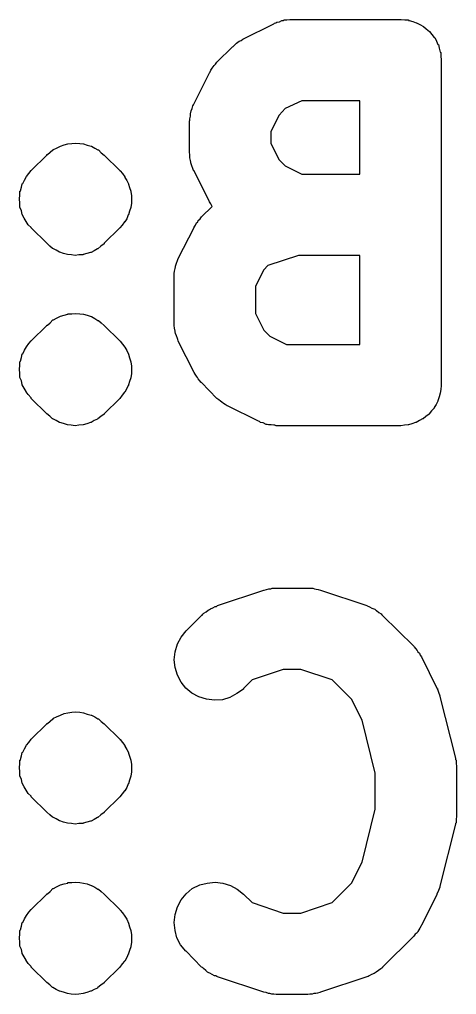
# Model space of a CAD drawing. Extents: x 119.7 to 160.3, y -116.7 to -64.
# Drawn here: x 141.799 to 142.74, y -107.817 to -105.717 of the extents above; entities that cross this region are included whole.
import ezdxf

# ---------------------------------------------------------------- set-up
doc = ezdxf.new("R2010")
doc.units = 0
doc.layers.add('BLACK', color=7, linetype='CONTINUOUS')

msp = doc.modelspace()

# ---------------------------------------------------------------- linework, layer by layer
at = {"layer": 'BLACK', "linetype": 'CONTINUOUS'}
for p, q in [((142.28, -105.759), (142.347, -105.726)), ((142.347, -105.726), (142.348, -105.725)), ((142.348, -105.725), (142.351, -105.724)), ((142.351, -105.724), (142.353, -105.723)), ((142.353, -105.723), (142.359, -105.722)), ((142.359, -105.722), (142.364, -105.719)), ((142.364, -105.719), (142.367, -105.719)), ((142.367, -105.719), (142.369, -105.718)), ((142.369, -105.718), (142.375, -105.718)), ((142.375, -105.718), (142.381, -105.717)), ((142.381, -105.717), (142.384, -105.717)), ((142.384, -105.717), (142.386, -105.717)), ((142.386, -105.717), (142.62, -105.717)), ((142.62, -105.717), (142.62, -105.717)), ((142.62, -105.717), (142.62, -105.717)), ((142.62, -105.717), (142.621, -105.717)), ((142.62, -105.717), (142.62, -105.717)), ((142.621, -105.717), (142.629, -105.718)), ((142.629, -105.718), (142.637, -105.718)), ((142.637, -105.718), (142.637, -105.719)), ((142.637, -105.719), (142.638, -105.719)), ((142.638, -105.719), (142.646, -105.721)), ((142.646, -105.721), (142.653, -105.724)), ((142.653, -105.724), (142.654, -105.724)), ((142.654, -105.724), (142.654, -105.724)), ((142.654, -105.724), (142.661, -105.728)), ((142.661, -105.728), (142.669, -105.732)), ((142.669, -105.732), (142.669, -105.732)), ((142.669, -105.732), (142.669, -105.732)), ((142.669, -105.732), (142.675, -105.737)), ((142.675, -105.737), (142.682, -105.743)), ((142.682, -105.743), (142.682, -105.743)), ((142.682, -105.743), (142.682, -105.743)), ((142.682, -105.743), (142.687, -105.749)), ((142.687, -105.749), (142.692, -105.756)), ((142.224, -105.809), (142.258, -105.776)), ((142.258, -105.776), (142.259, -105.775)), ((142.259, -105.775), (142.262, -105.772)), ((142.262, -105.772), (142.266, -105.768)), ((142.266, -105.768), (142.269, -105.766)), ((142.269, -105.766), (142.272, -105.764)), ((142.272, -105.764), (142.276, -105.762)), ((142.276, -105.762), (142.28, -105.759)), ((142.692, -105.756), (142.693, -105.756)), ((142.693, -105.756), (142.693, -105.756)), ((142.693, -105.756), (142.697, -105.764)), ((142.697, -105.764), (142.7, -105.771)), ((142.7, -105.771), (142.701, -105.771)), ((142.701, -105.771), (142.701, -105.771)), ((142.701, -105.771), (142.703, -105.779)), ((142.703, -105.779), (142.705, -105.787)), ((142.705, -105.787), (142.705, -105.787)), ((142.705, -105.787), (142.706, -105.788)), ((142.706, -105.788), (142.706, -105.796)), ((142.706, -105.796), (142.707, -105.804)), ((142.216, -105.819), (142.218, -105.816)), ((142.218, -105.816), (142.221, -105.813)), ((142.221, -105.813), (142.224, -105.809)), ((142.707, -105.804), (142.707, -106.504)), ((142.175, -105.898), (142.208, -105.832)), ((142.208, -105.832), (142.209, -105.831)), ((142.209, -105.831), (142.211, -105.826)), ((142.211, -105.826), (142.214, -105.822)), ((142.214, -105.822), (142.216, -105.819)), ((142.172, -105.903), (142.174, -105.901)), ((142.174, -105.901), (142.175, -105.898)), ((142.407, -105.892), (142.371, -105.909)), ((142.532, -105.892), (142.407, -105.892)), ((142.532, -106.05), (142.532, -105.892)), ((142.167, -105.919), (142.168, -105.917)), ((142.167, -105.925), (142.167, -105.919)), ((142.168, -105.917), (142.169, -105.914)), ((142.169, -105.914), (142.171, -105.909)), ((142.171, -105.909), (142.172, -105.903)), ((142.358, -105.923), (142.34, -105.958)), ((142.371, -105.909), (142.358, -105.923)), ((142.165, -105.936), (142.166, -105.934)), ((142.165, -105.938), (142.165, -105.936)), ((142.165, -106.004), (142.165, -105.938)), ((142.166, -105.931), (142.167, -105.925)), ((142.166, -105.934), (142.166, -105.931)), ((142.34, -105.958), (142.34, -105.984)), ((141.895, -105.987), (141.903, -105.985)), ((141.903, -105.985), (141.912, -105.984)), ((141.903, -105.985), (141.903, -105.985)), ((141.903, -105.985), (141.903, -105.985)), ((141.903, -105.985), (141.903, -105.985)), ((141.903, -105.985), (141.903, -105.985)), ((141.912, -105.984), (141.92, -105.983)), ((141.92, -105.983), (141.92, -105.983)), ((141.92, -105.983), (141.92, -105.983)), ((141.92, -105.983), (141.92, -105.983)), ((141.92, -105.983), (141.929, -105.984)), ((141.92, -105.983), (141.92, -105.983)), ((141.929, -105.984), (141.937, -105.985)), ((141.937, -105.985), (141.937, -105.985)), ((141.937, -105.985), (141.937, -105.985)), ((141.937, -105.985), (141.937, -105.985)), ((141.937, -105.985), (141.937, -105.985)), ((141.937, -105.985), (141.945, -105.988)), ((142.34, -105.984), (142.358, -106.019)), ((141.859, -106.008), (141.865, -106.003)), ((141.865, -106.003), (141.871, -105.998)), ((141.871, -105.998), (141.872, -105.998)), ((141.872, -105.997), (141.879, -105.994)), ((141.872, -105.998), (141.872, -105.997)), ((141.872, -105.998), (141.872, -105.998)), ((141.872, -105.998), (141.872, -105.998)), ((141.879, -105.994), (141.887, -105.99)), ((141.887, -105.99), (141.895, -105.987)), ((141.887, -105.99), (141.887, -105.99)), ((141.887, -105.99), (141.887, -105.99)), ((141.887, -105.99), (141.887, -105.99)), ((141.887, -105.99), (141.887, -105.99)), ((141.945, -105.988), (141.953, -105.99)), ((141.953, -105.99), (141.953, -105.99)), ((141.953, -105.99), (141.953, -105.99)), ((141.953, -105.99), (141.954, -105.99)), ((141.954, -105.99), (141.954, -105.99)), ((141.954, -105.99), (141.961, -105.994)), ((141.961, -105.994), (141.968, -105.998)), ((141.968, -105.998), (141.968, -105.998)), ((141.968, -105.998), (141.969, -105.998)), ((141.969, -105.998), (141.969, -105.998)), ((141.969, -105.998), (141.969, -105.998)), ((141.969, -105.998), (141.975, -106.004)), ((141.975, -106.004), (141.981, -106.009)), ((142.166, -106.007), (142.165, -106.004)), ((142.166, -106.009), (142.166, -106.007)), ((141.824, -106.042), (141.858, -106.009)), ((141.858, -106.009), (141.858, -106.008)), ((141.858, -106.008), (141.858, -106.008)), ((141.858, -106.008), (141.858, -106.008)), ((141.858, -106.008), (141.859, -106.008)), ((141.858, -106.009), (141.858, -106.009)), ((141.858, -106.009), (141.858, -106.009)), ((141.858, -106.009), (141.858, -106.009)), ((141.981, -106.009), (142.015, -106.042)), ((142.166, -106.015), (142.166, -106.009)), ((142.167, -106.021), (142.166, -106.015)), ((142.168, -106.024), (142.167, -106.021)), ((142.168, -106.026), (142.168, -106.024)), ((142.17, -106.032), (142.168, -106.026)), ((142.358, -106.019), (142.371, -106.032)), ((141.814, -106.055), (141.819, -106.049)), ((141.819, -106.049), (141.824, -106.042)), ((142.015, -106.042), (142.015, -106.043)), ((142.015, -106.043), (142.015, -106.043)), ((142.015, -106.043), (142.015, -106.043)), ((142.015, -106.043), (142.016, -106.043)), ((142.016, -106.043), (142.021, -106.049)), ((142.021, -106.049), (142.026, -106.056)), ((142.172, -106.038), (142.17, -106.032)), ((142.173, -106.04), (142.172, -106.038)), ((142.174, -106.042), (142.173, -106.04)), ((142.175, -106.043), (142.174, -106.042)), ((142.208, -106.11), (142.175, -106.043)), ((142.371, -106.032), (142.407, -106.05)), ((141.805, -106.071), (141.806, -106.07)), ((141.806, -106.07), (141.81, -106.063)), ((141.806, -106.07), (141.806, -106.07)), ((141.81, -106.063), (141.814, -106.055)), ((141.814, -106.055), (141.814, -106.055)), ((141.814, -106.055), (141.814, -106.055)), ((142.026, -106.056), (142.026, -106.056)), ((142.026, -106.056), (142.026, -106.057)), ((142.026, -106.057), (142.03, -106.064)), ((142.03, -106.064), (142.034, -106.071)), ((142.407, -106.05), (142.532, -106.05)), ((141.8, -106.095), (141.8, -106.087)), ((141.8, -106.087), (141.801, -106.087)), ((141.801, -106.086), (141.803, -106.078)), ((141.801, -106.087), (141.801, -106.086)), ((141.803, -106.078), (141.805, -106.071)), ((142.034, -106.071), (142.034, -106.071)), ((142.034, -106.071), (142.034, -106.072)), ((142.034, -106.072), (142.036, -106.079)), ((142.036, -106.079), (142.039, -106.087)), ((142.039, -106.087), (142.039, -106.088)), ((142.039, -106.088), (142.039, -106.088)), ((142.039, -106.088), (142.04, -106.096)), ((141.799, -106.103), (141.8, -106.095)), ((141.799, -106.104), (141.799, -106.103)), ((141.8, -106.112), (141.799, -106.104)), ((141.799, -106.104), (141.799, -106.104)), ((141.8, -106.12), (141.8, -106.112)), ((142.04, -106.096), (142.04, -106.104)), ((142.04, -106.104), (142.04, -106.105)), ((142.04, -106.105), (142.04, -106.105)), ((142.04, -106.105), (142.04, -106.113)), ((142.211, -106.114), (142.208, -106.11)), ((141.8, -106.121), (141.8, -106.12)), ((141.803, -106.129), (141.8, -106.121)), ((141.8, -106.121), (141.8, -106.121)), ((141.805, -106.137), (141.803, -106.129)), ((142.036, -106.13), (142.034, -106.138)), ((142.039, -106.122), (142.036, -106.13)), ((142.04, -106.113), (142.039, -106.121)), ((142.039, -106.121), (142.039, -106.122)), ((142.039, -106.122), (142.039, -106.122)), ((142.191, -106.142), (142.214, -106.12)), ((142.213, -106.118), (142.211, -106.114)), ((142.214, -106.12), (142.213, -106.118)), ((141.809, -106.145), (141.805, -106.137)), ((141.805, -106.137), (141.805, -106.137)), ((141.805, -106.137), (141.805, -106.137)), ((141.813, -106.152), (141.809, -106.145)), ((141.818, -106.159), (141.813, -106.152)), ((141.813, -106.152), (141.813, -106.152)), ((141.813, -106.152), (141.813, -106.152)), ((142.025, -106.153), (142.02, -106.16)), ((142.026, -106.153), (142.025, -106.153)), ((142.025, -106.153), (142.025, -106.153)), ((142.03, -106.146), (142.026, -106.153)), ((142.033, -106.138), (142.03, -106.146)), ((142.034, -106.138), (142.033, -106.138)), ((142.034, -106.138), (142.034, -106.138)), ((142.18, -106.155), (142.183, -106.153)), ((142.183, -106.153), (142.184, -106.15)), ((142.184, -106.15), (142.188, -106.146)), ((142.188, -106.146), (142.191, -106.142)), ((141.824, -106.165), (141.818, -106.159)), ((141.824, -106.166), (141.824, -106.165)), ((141.858, -106.199), (141.824, -106.166)), ((141.824, -106.166), (141.824, -106.166)), ((141.824, -106.166), (141.824, -106.166)), ((141.824, -106.166), (141.824, -106.166)), ((142.015, -106.166), (141.981, -106.199)), ((142.02, -106.16), (142.015, -106.166)), ((142.141, -106.232), (142.175, -106.165)), ((142.175, -106.164), (142.178, -106.16)), ((142.175, -106.165), (142.175, -106.164)), ((142.178, -106.16), (142.18, -106.155)), ((141.864, -106.205), (141.858, -106.199)), ((141.87, -106.21), (141.864, -106.205)), ((141.871, -106.21), (141.87, -106.21)), ((141.878, -106.214), (141.871, -106.21)), ((141.871, -106.21), (141.871, -106.21)), ((141.871, -106.21), (141.871, -106.21)), ((141.871, -106.21), (141.871, -106.21)), ((141.885, -106.218), (141.878, -106.214)), ((141.96, -106.215), (141.953, -106.219)), ((141.967, -106.211), (141.96, -106.215)), ((141.968, -106.211), (141.967, -106.211)), ((141.967, -106.211), (141.967, -106.211)), ((141.967, -106.211), (141.967, -106.211)), ((141.974, -106.205), (141.968, -106.211)), ((141.968, -106.211), (141.968, -106.211)), ((141.981, -106.2), (141.974, -106.205)), ((141.981, -106.199), (141.981, -106.2)), ((141.981, -106.2), (141.981, -106.2)), ((141.981, -106.2), (141.981, -106.2)), ((141.981, -106.2), (141.981, -106.2)), ((141.981, -106.2), (141.981, -106.2)), ((141.981, -106.2), (141.981, -106.2)), ((141.981, -106.2), (141.981, -106.2)), ((141.886, -106.218), (141.885, -106.218)), ((141.894, -106.221), (141.886, -106.218)), ((141.886, -106.218), (141.886, -106.218)), ((141.886, -106.218), (141.886, -106.218)), ((141.886, -106.218), (141.886, -106.218)), ((141.902, -106.223), (141.894, -106.221)), ((141.911, -106.224), (141.902, -106.223)), ((141.902, -106.223), (141.902, -106.223)), ((141.902, -106.223), (141.902, -106.223)), ((141.902, -106.223), (141.902, -106.223)), ((141.902, -106.223), (141.902, -106.223)), ((141.919, -106.225), (141.911, -106.224)), ((141.927, -106.224), (141.919, -106.225)), ((141.919, -106.225), (141.919, -106.225)), ((141.919, -106.225), (141.919, -106.225)), ((141.919, -106.225), (141.919, -106.225)), ((141.919, -106.225), (141.919, -106.225)), ((141.936, -106.224), (141.927, -106.224)), ((141.944, -106.221), (141.936, -106.223)), ((141.936, -106.223), (141.936, -106.223)), ((141.936, -106.223), (141.936, -106.223)), ((141.936, -106.223), (141.936, -106.223)), ((141.936, -106.223), (141.936, -106.224)), ((141.952, -106.219), (141.944, -106.221)), ((141.953, -106.219), (141.952, -106.219)), ((141.952, -106.219), (141.952, -106.219)), ((141.952, -106.219), (141.952, -106.219)), ((141.952, -106.219), (141.952, -106.219)), ((142.137, -106.242), (142.139, -106.236)), ((142.139, -106.236), (142.14, -106.234)), ((142.14, -106.234), (142.141, -106.232)), ((142.4, -106.225), (142.334, -106.247)), ((142.532, -106.225), (142.4, -106.225)), ((142.532, -106.417), (142.532, -106.225)), ((142.132, -106.264), (142.133, -106.259)), ((142.133, -106.259), (142.134, -106.253)), ((142.134, -106.253), (142.135, -106.25)), ((142.135, -106.248), (142.137, -106.242)), ((142.135, -106.25), (142.135, -106.248)), ((142.325, -106.256), (142.307, -106.291)), ((142.334, -106.247), (142.325, -106.256)), ((142.132, -106.267), (142.132, -106.264)), ((142.132, -106.27), (142.132, -106.267)), ((142.132, -106.271), (142.132, -106.27)), ((142.132, -106.371), (142.132, -106.271)), ((142.307, -106.291), (142.307, -106.35)), ((141.865, -106.37), (141.871, -106.364)), ((141.871, -106.364), (141.872, -106.364)), ((141.872, -106.364), (141.879, -106.36)), ((141.872, -106.364), (141.872, -106.364)), ((141.872, -106.364), (141.872, -106.364)), ((141.872, -106.364), (141.872, -106.364)), ((141.879, -106.36), (141.887, -106.356)), ((141.887, -106.356), (141.895, -106.354)), ((141.887, -106.356), (141.887, -106.356)), ((141.887, -106.356), (141.887, -106.356)), ((141.887, -106.356), (141.887, -106.356)), ((141.887, -106.356), (141.887, -106.356)), ((141.895, -106.354), (141.903, -106.352)), ((141.903, -106.352), (141.903, -106.351)), ((141.903, -106.351), (141.912, -106.351)), ((141.903, -106.352), (141.903, -106.352)), ((141.903, -106.352), (141.903, -106.352)), ((141.903, -106.352), (141.903, -106.352)), ((141.912, -106.351), (141.92, -106.35)), ((141.92, -106.35), (141.92, -106.35)), ((141.92, -106.35), (141.92, -106.35)), ((141.92, -106.35), (141.92, -106.35)), ((141.92, -106.35), (141.929, -106.351)), ((141.92, -106.35), (141.92, -106.35)), ((141.929, -106.351), (141.937, -106.352)), ((141.937, -106.352), (141.937, -106.352)), ((141.937, -106.352), (141.937, -106.352)), ((141.937, -106.352), (141.937, -106.352)), ((141.937, -106.352), (141.937, -106.352)), ((141.937, -106.352), (141.945, -106.354)), ((141.945, -106.354), (141.953, -106.357)), ((141.953, -106.357), (141.953, -106.357)), ((141.953, -106.357), (141.953, -106.357)), ((141.953, -106.357), (141.954, -106.357)), ((141.954, -106.357), (141.954, -106.357)), ((141.954, -106.357), (141.961, -106.361)), ((141.961, -106.361), (141.968, -106.365)), ((142.307, -106.35), (142.325, -106.386)), ((141.824, -106.409), (141.858, -106.376)), ((141.858, -106.376), (141.858, -106.375)), ((141.858, -106.375), (141.858, -106.375)), ((141.858, -106.375), (141.858, -106.375)), ((141.858, -106.375), (141.858, -106.375)), ((141.858, -106.375), (141.858, -106.375)), ((141.858, -106.375), (141.858, -106.375)), ((141.858, -106.375), (141.859, -106.375)), ((141.859, -106.375), (141.865, -106.37)), ((141.968, -106.365), (141.968, -106.365)), ((141.968, -106.365), (141.969, -106.365)), ((141.969, -106.365), (141.969, -106.365)), ((141.969, -106.365), (141.969, -106.365)), ((141.969, -106.365), (141.975, -106.37)), ((141.975, -106.37), (141.981, -106.376)), ((141.981, -106.376), (142.015, -106.409)), ((142.132, -106.373), (142.132, -106.371)), ((142.132, -106.376), (142.132, -106.373)), ((142.133, -106.382), (142.132, -106.376)), ((142.134, -106.388), (142.133, -106.382)), ((142.134, -106.39), (142.134, -106.388)), ((142.135, -106.393), (142.134, -106.39)), ((142.137, -106.398), (142.135, -106.393)), ((142.139, -106.404), (142.137, -106.398)), ((142.14, -106.406), (142.139, -106.404)), ((142.141, -106.409), (142.14, -106.406)), ((142.325, -106.386), (142.338, -106.399)), ((142.338, -106.399), (142.374, -106.417)), ((141.81, -106.429), (141.814, -106.422)), ((141.814, -106.422), (141.819, -106.415)), ((141.814, -106.422), (141.814, -106.422)), ((141.814, -106.422), (141.814, -106.422)), ((141.819, -106.415), (141.824, -106.409)), ((142.015, -106.409), (142.015, -106.409)), ((142.015, -106.409), (142.015, -106.409)), ((142.015, -106.409), (142.015, -106.409)), ((142.015, -106.409), (142.016, -106.41)), ((142.016, -106.41), (142.021, -106.416)), ((142.021, -106.416), (142.026, -106.423)), ((142.026, -106.423), (142.026, -106.423)), ((142.026, -106.423), (142.026, -106.423)), ((142.026, -106.423), (142.03, -106.43)), ((142.141, -106.41), (142.141, -106.409)), ((142.175, -106.477), (142.141, -106.41)), ((142.374, -106.417), (142.532, -106.417)), ((141.801, -106.453), (141.803, -106.445)), ((141.803, -106.445), (141.805, -106.437)), ((141.805, -106.437), (141.806, -106.437)), ((141.806, -106.437), (141.81, -106.429)), ((141.806, -106.437), (141.806, -106.437)), ((142.03, -106.43), (142.034, -106.438)), ((142.034, -106.438), (142.034, -106.438)), ((142.034, -106.438), (142.034, -106.438)), ((142.034, -106.438), (142.036, -106.446)), ((142.036, -106.446), (142.039, -106.454)), ((141.799, -106.47), (141.8, -106.462)), ((141.8, -106.454), (141.801, -106.453)), ((141.8, -106.462), (141.8, -106.454)), ((141.801, -106.453), (141.801, -106.453)), ((142.039, -106.454), (142.039, -106.454)), ((142.039, -106.454), (142.039, -106.455)), ((142.039, -106.455), (142.04, -106.463)), ((142.04, -106.463), (142.04, -106.471)), ((141.799, -106.471), (141.799, -106.47)), ((141.799, -106.47), (141.799, -106.47)), ((141.8, -106.479), (141.799, -106.471)), ((141.8, -106.487), (141.8, -106.479)), ((141.8, -106.488), (141.8, -106.487)), ((141.8, -106.487), (141.8, -106.487)), ((141.803, -106.495), (141.8, -106.488)), ((142.039, -106.489), (142.036, -106.497)), ((142.04, -106.48), (142.039, -106.488)), ((142.039, -106.488), (142.039, -106.488)), ((142.039, -106.488), (142.039, -106.489)), ((142.04, -106.471), (142.04, -106.471)), ((142.04, -106.471), (142.04, -106.472)), ((142.04, -106.472), (142.04, -106.48)), ((142.177, -106.481), (142.175, -106.477)), ((142.18, -106.485), (142.177, -106.481)), ((142.182, -106.488), (142.18, -106.485)), ((142.184, -106.491), (142.182, -106.488)), ((141.805, -106.503), (141.803, -106.495)), ((141.805, -106.504), (141.805, -106.503)), ((141.809, -106.511), (141.805, -106.504)), ((141.805, -106.504), (141.805, -106.504)), ((141.813, -106.518), (141.809, -106.511)), ((142.033, -106.505), (142.03, -106.512)), ((142.034, -106.505), (142.033, -106.505)), ((142.036, -106.497), (142.034, -106.504)), ((142.034, -106.504), (142.034, -106.505)), ((142.187, -106.495), (142.184, -106.491)), ((142.19, -106.499), (142.187, -106.495)), ((142.191, -106.499), (142.19, -106.499)), ((142.224, -106.533), (142.191, -106.499)), ((142.707, -106.505), (142.706, -106.514)), ((142.707, -106.504), (142.707, -106.505)), ((142.707, -106.505), (142.707, -106.505)), ((142.707, -106.505), (142.707, -106.505)), ((142.707, -106.505), (142.707, -106.505)), ((141.813, -106.519), (141.813, -106.518)), ((141.818, -106.525), (141.813, -106.519)), ((141.813, -106.519), (141.813, -106.519)), ((141.824, -106.532), (141.818, -106.525)), ((141.824, -106.533), (141.824, -106.532)), ((141.824, -106.532), (141.824, -106.532)), ((141.824, -106.532), (141.824, -106.532)), ((141.824, -106.532), (141.824, -106.532)), ((142.02, -106.526), (142.015, -106.533)), ((142.025, -106.52), (142.02, -106.526)), ((142.026, -106.52), (142.025, -106.52)), ((142.025, -106.52), (142.025, -106.52)), ((142.03, -106.512), (142.026, -106.52)), ((142.703, -106.53), (142.7, -106.538)), ((142.705, -106.522), (142.703, -106.53)), ((142.706, -106.514), (142.705, -106.522)), ((142.705, -106.522), (142.705, -106.522)), ((142.705, -106.522), (142.705, -106.522)), ((141.858, -106.566), (141.824, -106.533)), ((142.015, -106.533), (141.981, -106.566)), ((142.228, -106.536), (142.224, -106.533)), ((142.232, -106.539), (142.228, -106.536)), ((142.235, -106.541), (142.232, -106.539)), ((142.238, -106.544), (142.235, -106.541)), ((142.242, -106.546), (142.238, -106.544)), ((142.246, -106.549), (142.242, -106.546)), ((142.247, -106.549), (142.246, -106.549)), ((142.314, -106.582), (142.247, -106.549)), ((142.696, -106.546), (142.692, -106.553)), ((142.692, -106.553), (142.692, -106.553)), ((142.692, -106.553), (142.692, -106.554)), ((142.7, -106.539), (142.696, -106.546)), ((142.7, -106.538), (142.7, -106.538)), ((142.7, -106.538), (142.7, -106.539)), ((141.864, -106.571), (141.858, -106.566)), ((141.87, -106.577), (141.864, -106.571)), ((141.974, -106.572), (141.968, -106.577)), ((141.981, -106.567), (141.974, -106.572)), ((141.981, -106.566), (141.981, -106.566)), ((141.981, -106.566), (141.981, -106.566)), ((141.981, -106.566), (141.981, -106.566)), ((141.981, -106.566), (141.981, -106.567)), ((141.981, -106.567), (141.981, -106.567)), ((141.981, -106.567), (141.981, -106.567)), ((141.981, -106.567), (141.981, -106.567)), ((142.674, -106.572), (142.668, -106.577)), ((142.681, -106.567), (142.674, -106.572)), ((142.686, -106.56), (142.681, -106.566)), ((142.681, -106.566), (142.681, -106.566)), ((142.681, -106.566), (142.681, -106.567)), ((142.692, -106.554), (142.686, -106.56)), ((141.871, -106.577), (141.87, -106.577)), ((141.878, -106.581), (141.871, -106.577)), ((141.871, -106.577), (141.871, -106.577)), ((141.871, -106.577), (141.871, -106.577)), ((141.871, -106.577), (141.871, -106.577)), ((141.885, -106.585), (141.878, -106.581)), ((141.886, -106.585), (141.885, -106.585)), ((141.894, -106.587), (141.886, -106.585)), ((141.886, -106.585), (141.886, -106.585)), ((141.886, -106.585), (141.886, -106.585)), ((141.886, -106.585), (141.886, -106.585)), ((141.902, -106.59), (141.894, -106.587)), ((141.91, -106.591), (141.902, -106.59)), ((141.902, -106.59), (141.902, -106.59)), ((141.902, -106.59), (141.902, -106.59)), ((141.902, -106.59), (141.902, -106.59)), ((141.902, -106.59), (141.902, -106.59)), ((141.919, -106.592), (141.91, -106.591)), ((141.927, -106.591), (141.919, -106.592)), ((141.919, -106.592), (141.919, -106.592)), ((141.919, -106.592), (141.919, -106.592)), ((141.919, -106.592), (141.919, -106.592)), ((141.919, -106.592), (141.919, -106.592)), ((141.936, -106.59), (141.927, -106.591)), ((141.944, -106.588), (141.936, -106.59)), ((141.936, -106.59), (141.936, -106.59)), ((141.936, -106.59), (141.936, -106.59)), ((141.936, -106.59), (141.936, -106.59)), ((141.936, -106.59), (141.936, -106.59)), ((141.952, -106.585), (141.944, -106.588)), ((141.953, -106.585), (141.952, -106.585)), ((141.952, -106.585), (141.952, -106.585)), ((141.952, -106.585), (141.952, -106.585)), ((141.952, -106.585), (141.952, -106.585)), ((141.96, -106.581), (141.953, -106.585)), ((141.967, -106.578), (141.96, -106.581)), ((141.968, -106.577), (141.967, -106.577)), ((141.967, -106.577), (141.967, -106.577)), ((141.967, -106.577), (141.967, -106.578)), ((141.968, -106.577), (141.968, -106.577)), ((142.316, -106.583), (142.314, -106.582)), ((142.318, -106.585), (142.316, -106.583)), ((142.324, -106.586), (142.318, -106.585)), ((142.33, -106.589), (142.324, -106.586)), ((142.332, -106.589), (142.33, -106.589)), ((142.335, -106.59), (142.332, -106.589)), ((142.341, -106.59), (142.335, -106.59)), ((142.347, -106.591), (142.341, -106.59)), ((142.349, -106.591), (142.347, -106.591)), ((142.352, -106.592), (142.349, -106.591)), ((142.353, -106.592), (142.352, -106.592)), ((142.62, -106.592), (142.353, -106.592)), ((142.628, -106.591), (142.62, -106.592)), ((142.636, -106.59), (142.628, -106.591)), ((142.637, -106.59), (142.636, -106.59)), ((142.636, -106.59), (142.636, -106.59)), ((142.644, -106.588), (142.637, -106.59)), ((142.652, -106.585), (142.644, -106.588)), ((142.653, -106.585), (142.652, -106.585)), ((142.66, -106.581), (142.653, -106.585)), ((142.653, -106.585), (142.653, -106.585)), ((142.667, -106.577), (142.66, -106.581)), ((142.668, -106.577), (142.667, -106.577)), ((142.668, -106.577), (142.668, -106.577)), ((142.225, -106.979), (142.325, -106.946)), ((142.325, -106.946), (142.326, -106.946)), ((142.326, -106.946), (142.331, -106.945)), ((142.331, -106.945), (142.336, -106.943)), ((142.336, -106.943), (142.34, -106.943)), ((142.34, -106.943), (142.343, -106.942)), ((142.343, -106.942), (142.348, -106.942)), ((142.348, -106.942), (142.353, -106.942)), ((142.353, -106.942), (142.42, -106.942)), ((142.42, -106.942), (142.421, -106.942)), ((142.421, -106.942), (142.426, -106.942)), ((142.426, -106.942), (142.431, -106.942)), ((142.431, -106.942), (142.434, -106.943)), ((142.434, -106.943), (142.438, -106.944)), ((142.438, -106.944), (142.442, -106.945)), ((142.442, -106.945), (142.447, -106.946)), ((142.447, -106.946), (142.547, -106.979)), ((142.196, -106.996), (142.201, -106.993)), ((142.201, -106.993), (142.205, -106.989)), ((142.205, -106.989), (142.208, -106.988)), ((142.208, -106.988), (142.21, -106.986)), ((142.21, -106.986), (142.215, -106.984)), ((142.215, -106.984), (142.22, -106.981)), ((142.22, -106.981), (142.223, -106.981)), ((142.223, -106.981), (142.225, -106.979)), ((142.547, -106.979), (142.548, -106.98)), ((142.548, -106.98), (142.551, -106.981)), ((142.551, -106.981), (142.553, -106.982)), ((142.553, -106.982), (142.558, -106.985)), ((142.558, -106.985), (142.564, -106.987)), ((142.564, -106.987), (142.566, -106.989)), ((142.566, -106.989), (142.568, -106.99)), ((142.568, -106.99), (142.573, -106.994)), ((142.573, -106.994), (142.578, -106.997)), ((142.158, -107.034), (142.191, -107.001)), ((142.191, -107.001), (142.192, -107)), ((142.192, -107), (142.194, -106.998)), ((142.194, -106.998), (142.196, -106.996)), ((142.578, -106.997), (142.579, -106.999)), ((142.579, -106.999), (142.581, -107.001)), ((142.581, -107.001), (142.648, -107.067)), ((142.147, -107.047), (142.158, -107.034)), ((142.139, -107.062), (142.147, -107.047)), ((142.134, -107.079), (142.139, -107.062)), ((142.648, -107.067), (142.649, -107.068)), ((142.649, -107.068), (142.652, -107.072)), ((142.652, -107.072), (142.655, -107.076)), ((142.655, -107.076), (142.657, -107.079)), ((142.132, -107.096), (142.134, -107.079)), ((142.134, -107.113), (142.132, -107.096)), ((142.657, -107.079), (142.66, -107.082)), ((142.66, -107.082), (142.662, -107.086)), ((142.662, -107.086), (142.665, -107.09)), ((142.665, -107.09), (142.698, -107.157)), ((142.139, -107.129), (142.134, -107.113)), ((142.367, -107.117), (142.3, -107.139)), ((142.405, -107.117), (142.367, -107.117)), ((142.472, -107.139), (142.405, -107.117)), ((142.147, -107.144), (142.139, -107.129)), ((142.3, -107.139), (142.281, -107.158)), ((142.514, -107.181), (142.472, -107.139)), ((142.157, -107.157), (142.147, -107.144)), ((142.17, -107.168), (142.157, -107.157)), ((142.281, -107.159), (142.267, -107.169)), ((142.281, -107.158), (142.281, -107.159)), ((142.698, -107.157), (142.698, -107.158)), ((142.698, -107.158), (142.699, -107.158)), ((142.699, -107.158), (142.699, -107.159)), ((142.699, -107.159), (142.701, -107.166)), ((142.185, -107.176), (142.17, -107.168)), ((142.202, -107.181), (142.185, -107.176)), ((142.219, -107.183), (142.202, -107.181)), ((142.236, -107.182), (142.219, -107.183)), ((142.252, -107.177), (142.236, -107.182)), ((142.267, -107.169), (142.252, -107.177)), ((142.537, -107.226), (142.514, -107.181)), ((142.701, -107.166), (142.704, -107.174)), ((142.704, -107.174), (142.704, -107.174)), ((142.704, -107.174), (142.704, -107.175)), ((142.704, -107.175), (142.738, -107.308)), ((141.865, -107.228), (141.871, -107.223)), ((141.871, -107.223), (141.872, -107.223)), ((141.872, -107.222), (141.879, -107.219)), ((141.872, -107.223), (141.872, -107.222)), ((141.872, -107.223), (141.872, -107.223)), ((141.872, -107.223), (141.872, -107.223)), ((141.879, -107.219), (141.887, -107.215)), ((141.887, -107.215), (141.895, -107.212)), ((141.887, -107.215), (141.887, -107.215)), ((141.887, -107.215), (141.887, -107.215)), ((141.887, -107.215), (141.887, -107.215)), ((141.887, -107.215), (141.887, -107.215)), ((141.895, -107.212), (141.903, -107.21)), ((141.903, -107.21), (141.912, -107.209)), ((141.903, -107.21), (141.903, -107.21)), ((141.903, -107.21), (141.903, -107.21)), ((141.903, -107.21), (141.903, -107.21)), ((141.903, -107.21), (141.903, -107.21)), ((141.912, -107.209), (141.92, -107.208)), ((141.92, -107.208), (141.92, -107.208)), ((141.92, -107.208), (141.92, -107.208)), ((141.92, -107.208), (141.92, -107.208)), ((141.92, -107.208), (141.929, -107.209)), ((141.92, -107.208), (141.92, -107.208)), ((141.929, -107.209), (141.937, -107.21)), ((141.937, -107.21), (141.937, -107.21)), ((141.937, -107.21), (141.937, -107.21)), ((141.937, -107.21), (141.937, -107.21)), ((141.937, -107.21), (141.937, -107.21)), ((141.937, -107.21), (141.945, -107.213)), ((141.945, -107.213), (141.953, -107.215)), ((141.953, -107.215), (141.953, -107.215)), ((141.953, -107.215), (141.953, -107.215)), ((141.953, -107.215), (141.954, -107.215)), ((141.954, -107.215), (141.954, -107.215)), ((141.954, -107.215), (141.961, -107.219)), ((141.961, -107.219), (141.968, -107.223)), ((141.968, -107.223), (141.968, -107.223)), ((141.968, -107.223), (141.969, -107.223)), ((141.969, -107.223), (141.969, -107.223)), ((141.969, -107.223), (141.969, -107.223)), ((141.969, -107.223), (141.975, -107.229)), ((141.824, -107.267), (141.858, -107.234)), ((141.858, -107.234), (141.858, -107.233)), ((141.858, -107.233), (141.858, -107.233)), ((141.858, -107.233), (141.858, -107.233)), ((141.858, -107.233), (141.859, -107.233)), ((141.858, -107.234), (141.858, -107.234)), ((141.858, -107.234), (141.858, -107.234)), ((141.858, -107.234), (141.858, -107.234)), ((141.859, -107.233), (141.865, -107.228)), ((141.975, -107.229), (141.981, -107.234)), ((141.981, -107.234), (142.015, -107.267)), ((142.565, -107.34), (142.537, -107.226)), ((141.819, -107.274), (141.824, -107.267)), ((142.015, -107.267), (142.015, -107.268)), ((141.806, -107.295), (141.81, -107.288)), ((141.81, -107.288), (141.814, -107.28)), ((141.814, -107.28), (141.819, -107.274)), ((141.814, -107.28), (141.814, -107.28)), ((141.814, -107.28), (141.814, -107.28)), ((142.015, -107.268), (142.015, -107.268)), ((142.015, -107.268), (142.015, -107.268)), ((142.015, -107.268), (142.016, -107.268)), ((142.016, -107.268), (142.021, -107.274)), ((142.021, -107.274), (142.026, -107.281)), ((142.026, -107.281), (142.026, -107.281)), ((142.026, -107.281), (142.026, -107.282)), ((142.026, -107.282), (142.03, -107.289)), ((141.801, -107.311), (141.803, -107.303)), ((141.803, -107.303), (141.805, -107.296)), ((141.805, -107.296), (141.806, -107.295)), ((141.806, -107.295), (141.806, -107.295)), ((142.03, -107.289), (142.034, -107.296)), ((142.034, -107.296), (142.034, -107.296)), ((142.034, -107.296), (142.034, -107.297)), ((142.034, -107.297), (142.036, -107.304)), ((142.036, -107.304), (142.039, -107.312)), ((142.738, -107.308), (142.738, -107.309)), ((142.738, -107.309), (142.738, -107.311)), ((141.799, -107.328), (141.8, -107.32)), ((141.799, -107.329), (141.799, -107.328)), ((141.8, -107.337), (141.799, -107.329)), ((141.799, -107.329), (141.799, -107.329)), ((141.8, -107.32), (141.8, -107.312)), ((141.8, -107.312), (141.801, -107.312)), ((141.801, -107.312), (141.801, -107.311)), ((142.039, -107.312), (142.039, -107.313)), ((142.039, -107.313), (142.039, -107.313)), ((142.039, -107.313), (142.04, -107.321)), ((142.04, -107.321), (142.04, -107.329)), ((142.04, -107.329), (142.04, -107.33)), ((142.04, -107.33), (142.04, -107.33)), ((142.04, -107.33), (142.04, -107.338)), ((142.738, -107.311), (142.739, -107.312)), ((142.739, -107.312), (142.739, -107.319)), ((142.739, -107.319), (142.74, -107.326)), ((142.74, -107.326), (142.74, -107.328)), ((142.74, -107.328), (142.74, -107.329)), ((142.74, -107.329), (142.74, -107.429)), ((141.8, -107.345), (141.8, -107.337)), ((141.8, -107.346), (141.8, -107.345)), ((141.803, -107.354), (141.8, -107.346)), ((141.8, -107.346), (141.8, -107.346)), ((142.039, -107.347), (142.036, -107.355)), ((142.04, -107.338), (142.039, -107.346)), ((142.039, -107.346), (142.039, -107.347)), ((142.039, -107.347), (142.039, -107.347)), ((142.565, -107.418), (142.565, -107.34)), ((141.805, -107.362), (141.803, -107.354)), ((141.809, -107.37), (141.805, -107.362)), ((141.805, -107.362), (141.805, -107.362)), ((141.805, -107.362), (141.805, -107.362)), ((141.813, -107.377), (141.809, -107.37)), ((142.03, -107.371), (142.026, -107.378)), ((142.033, -107.363), (142.03, -107.371)), ((142.034, -107.363), (142.033, -107.363)), ((142.036, -107.355), (142.034, -107.363)), ((142.034, -107.363), (142.034, -107.363)), ((141.818, -107.384), (141.813, -107.377)), ((141.813, -107.377), (141.813, -107.377)), ((141.813, -107.377), (141.813, -107.377)), ((141.824, -107.39), (141.818, -107.384)), ((141.824, -107.391), (141.824, -107.39)), ((141.858, -107.424), (141.824, -107.391)), ((141.824, -107.391), (141.824, -107.391)), ((141.824, -107.391), (141.824, -107.391)), ((141.824, -107.391), (141.824, -107.391)), ((142.015, -107.391), (141.981, -107.424)), ((142.02, -107.385), (142.015, -107.391)), ((142.025, -107.378), (142.02, -107.385)), ((142.026, -107.378), (142.025, -107.378)), ((142.025, -107.378), (142.025, -107.378)), ((141.864, -107.43), (141.858, -107.424)), ((141.87, -107.435), (141.864, -107.43)), ((141.871, -107.435), (141.87, -107.435)), ((141.878, -107.439), (141.871, -107.435)), ((141.871, -107.435), (141.871, -107.435)), ((141.871, -107.435), (141.871, -107.435)), ((141.871, -107.435), (141.871, -107.435)), ((141.974, -107.43), (141.968, -107.436)), ((141.981, -107.425), (141.974, -107.43)), ((141.981, -107.424), (141.981, -107.425)), ((141.981, -107.425), (141.981, -107.425)), ((141.981, -107.425), (141.981, -107.425)), ((141.981, -107.425), (141.981, -107.425)), ((141.981, -107.425), (141.981, -107.425)), ((141.981, -107.425), (141.981, -107.425)), ((141.981, -107.425), (141.981, -107.425)), ((142.537, -107.532), (142.565, -107.418)), ((142.74, -107.433), (142.739, -107.44)), ((142.74, -107.429), (142.74, -107.43)), ((142.74, -107.43), (142.74, -107.432)), ((142.74, -107.432), (142.74, -107.433)), ((141.885, -107.443), (141.878, -107.439)), ((141.886, -107.443), (141.885, -107.443)), ((141.894, -107.446), (141.886, -107.443)), ((141.886, -107.443), (141.886, -107.443)), ((141.886, -107.443), (141.886, -107.443)), ((141.886, -107.443), (141.886, -107.443)), ((141.902, -107.448), (141.894, -107.446)), ((141.911, -107.449), (141.902, -107.448)), ((141.902, -107.448), (141.902, -107.448)), ((141.902, -107.448), (141.902, -107.448)), ((141.902, -107.448), (141.902, -107.448)), ((141.902, -107.448), (141.902, -107.448)), ((141.919, -107.45), (141.911, -107.449)), ((141.927, -107.449), (141.919, -107.45)), ((141.919, -107.45), (141.919, -107.45)), ((141.919, -107.45), (141.919, -107.45)), ((141.919, -107.45), (141.919, -107.45)), ((141.919, -107.45), (141.919, -107.45)), ((141.936, -107.449), (141.927, -107.449)), ((141.944, -107.446), (141.936, -107.448)), ((141.936, -107.448), (141.936, -107.448)), ((141.936, -107.448), (141.936, -107.448)), ((141.936, -107.448), (141.936, -107.448)), ((141.936, -107.448), (141.936, -107.449)), ((141.952, -107.444), (141.944, -107.446)), ((141.953, -107.444), (141.952, -107.444)), ((141.952, -107.444), (141.952, -107.444)), ((141.952, -107.444), (141.952, -107.444)), ((141.952, -107.444), (141.952, -107.444)), ((141.96, -107.44), (141.953, -107.444)), ((141.967, -107.436), (141.96, -107.44)), ((141.968, -107.436), (141.967, -107.436)), ((141.967, -107.436), (141.967, -107.436)), ((141.967, -107.436), (141.967, -107.436)), ((141.968, -107.436), (141.968, -107.436)), ((142.738, -107.45), (142.704, -107.584)), ((142.739, -107.447), (142.738, -107.449)), ((142.738, -107.449), (142.738, -107.45)), ((142.739, -107.44), (142.739, -107.447)), ((142.514, -107.577), (142.537, -107.532)), ((141.879, -107.585), (141.887, -107.581)), ((141.887, -107.581), (141.895, -107.579)), ((141.887, -107.581), (141.887, -107.581)), ((141.887, -107.581), (141.887, -107.581)), ((141.887, -107.581), (141.887, -107.581)), ((141.887, -107.581), (141.887, -107.581)), ((141.895, -107.579), (141.903, -107.577)), ((141.903, -107.577), (141.903, -107.576)), ((141.903, -107.576), (141.912, -107.576)), ((141.903, -107.577), (141.903, -107.577)), ((141.903, -107.577), (141.903, -107.577)), ((141.903, -107.577), (141.903, -107.577)), ((141.912, -107.576), (141.92, -107.575)), ((141.92, -107.575), (141.92, -107.575)), ((141.92, -107.575), (141.92, -107.575)), ((141.92, -107.575), (141.92, -107.575)), ((141.92, -107.575), (141.929, -107.576)), ((141.92, -107.575), (141.92, -107.575)), ((141.929, -107.576), (141.937, -107.577)), ((141.937, -107.577), (141.937, -107.577)), ((141.937, -107.577), (141.937, -107.577)), ((141.937, -107.577), (141.937, -107.577)), ((141.937, -107.577), (141.937, -107.577)), ((141.937, -107.577), (141.945, -107.579)), ((141.945, -107.579), (141.953, -107.582)), ((141.953, -107.582), (141.953, -107.582)), ((141.953, -107.582), (141.953, -107.582)), ((141.953, -107.582), (141.954, -107.582)), ((141.954, -107.582), (141.954, -107.582)), ((141.954, -107.582), (141.961, -107.586)), ((142.171, -107.589), (142.187, -107.581)), ((142.187, -107.581), (142.203, -107.577)), ((142.203, -107.577), (142.22, -107.575)), ((142.22, -107.575), (142.237, -107.577)), ((142.237, -107.577), (142.253, -107.582)), ((142.253, -107.582), (142.268, -107.59)), ((142.472, -107.619), (142.514, -107.577)), ((141.824, -107.634), (141.858, -107.601)), ((141.858, -107.601), (141.858, -107.6)), ((141.858, -107.6), (141.858, -107.6)), ((141.858, -107.6), (141.858, -107.6)), ((141.858, -107.6), (141.858, -107.6)), ((141.858, -107.6), (141.858, -107.6)), ((141.858, -107.6), (141.858, -107.6)), ((141.858, -107.6), (141.859, -107.6)), ((141.859, -107.6), (141.865, -107.595)), ((141.865, -107.595), (141.871, -107.589)), ((141.871, -107.589), (141.872, -107.589)), ((141.872, -107.589), (141.879, -107.585)), ((141.872, -107.589), (141.872, -107.589)), ((141.872, -107.589), (141.872, -107.589)), ((141.872, -107.589), (141.872, -107.589)), ((141.961, -107.586), (141.968, -107.59)), ((141.968, -107.59), (141.968, -107.59)), ((141.968, -107.59), (141.969, -107.59)), ((141.969, -107.59), (141.969, -107.59)), ((141.969, -107.59), (141.969, -107.59)), ((141.969, -107.59), (141.975, -107.595)), ((141.975, -107.595), (141.981, -107.601)), ((141.981, -107.601), (142.015, -107.634)), ((142.147, -107.613), (142.158, -107.6)), ((142.158, -107.6), (142.171, -107.589)), ((142.268, -107.59), (142.281, -107.601)), ((142.281, -107.601), (142.3, -107.619)), ((142.698, -107.602), (142.665, -107.668)), ((142.701, -107.593), (142.698, -107.601)), ((142.698, -107.601), (142.698, -107.601)), ((142.698, -107.601), (142.698, -107.602)), ((142.704, -107.586), (142.701, -107.593)), ((142.704, -107.584), (142.704, -107.585)), ((142.704, -107.585), (142.704, -107.585)), ((142.704, -107.585), (142.704, -107.586)), ((142.139, -107.628), (142.147, -107.613)), ((142.3, -107.619), (142.367, -107.642)), ((142.405, -107.642), (142.472, -107.619)), ((141.814, -107.647), (141.819, -107.64)), ((141.819, -107.64), (141.824, -107.634)), ((142.015, -107.634), (142.015, -107.634)), ((142.015, -107.634), (142.015, -107.634)), ((142.015, -107.634), (142.015, -107.634)), ((142.015, -107.634), (142.016, -107.635)), ((142.016, -107.635), (142.021, -107.641)), ((142.021, -107.641), (142.026, -107.648)), ((142.132, -107.662), (142.134, -107.645)), ((142.134, -107.645), (142.139, -107.628)), ((142.367, -107.642), (142.405, -107.642)), ((141.803, -107.67), (141.805, -107.662)), ((141.805, -107.662), (141.806, -107.662)), ((141.806, -107.662), (141.81, -107.654)), ((141.806, -107.662), (141.806, -107.662)), ((141.81, -107.654), (141.814, -107.647)), ((141.814, -107.647), (141.814, -107.647)), ((141.814, -107.647), (141.814, -107.647)), ((142.026, -107.648), (142.026, -107.648)), ((142.026, -107.648), (142.026, -107.648)), ((142.026, -107.648), (142.03, -107.655)), ((142.03, -107.655), (142.034, -107.663)), ((142.034, -107.663), (142.034, -107.663)), ((142.034, -107.663), (142.034, -107.663)), ((142.034, -107.663), (142.036, -107.671)), ((142.134, -107.679), (142.132, -107.662)), ((141.799, -107.695), (141.8, -107.687)), ((141.8, -107.679), (141.801, -107.678)), ((141.8, -107.687), (141.8, -107.679)), ((141.801, -107.678), (141.803, -107.67)), ((141.801, -107.678), (141.801, -107.678)), ((142.036, -107.671), (142.039, -107.679)), ((142.039, -107.679), (142.039, -107.679)), ((142.039, -107.679), (142.039, -107.68)), ((142.039, -107.68), (142.04, -107.688)), ((142.138, -107.695), (142.134, -107.679)), ((142.651, -107.687), (142.648, -107.691)), ((142.655, -107.684), (142.651, -107.687)), ((142.657, -107.681), (142.655, -107.684)), ((142.659, -107.678), (142.657, -107.681)), ((142.661, -107.674), (142.659, -107.678)), ((142.664, -107.669), (142.661, -107.674)), ((142.665, -107.668), (142.664, -107.669)), ((141.799, -107.696), (141.799, -107.695)), ((141.799, -107.695), (141.799, -107.695)), ((141.8, -107.704), (141.799, -107.696)), ((141.8, -107.712), (141.8, -107.704)), ((142.04, -107.705), (142.039, -107.713)), ((142.04, -107.688), (142.04, -107.696)), ((142.04, -107.696), (142.04, -107.696)), ((142.04, -107.696), (142.04, -107.697)), ((142.04, -107.697), (142.04, -107.705)), ((142.146, -107.71), (142.138, -107.695)), ((142.648, -107.691), (142.581, -107.758)), ((141.8, -107.713), (141.8, -107.712)), ((141.8, -107.712), (141.8, -107.712)), ((141.803, -107.72), (141.8, -107.713)), ((141.805, -107.728), (141.803, -107.72)), ((141.805, -107.729), (141.805, -107.728)), ((141.809, -107.736), (141.805, -107.729)), ((141.805, -107.729), (141.805, -107.729)), ((142.036, -107.722), (142.034, -107.729)), ((142.034, -107.729), (142.034, -107.73)), ((142.039, -107.714), (142.036, -107.722)), ((142.039, -107.713), (142.039, -107.713)), ((142.039, -107.713), (142.039, -107.714)), ((142.157, -107.724), (142.146, -107.71)), ((142.158, -107.724), (142.157, -107.724)), ((142.191, -107.758), (142.158, -107.724)), ((141.813, -107.743), (141.809, -107.736)), ((141.813, -107.744), (141.813, -107.743)), ((141.818, -107.75), (141.813, -107.744)), ((141.813, -107.744), (141.813, -107.744)), ((141.824, -107.757), (141.818, -107.75)), ((142.025, -107.745), (142.02, -107.751)), ((142.026, -107.745), (142.025, -107.745)), ((142.025, -107.745), (142.025, -107.745)), ((142.03, -107.737), (142.026, -107.745)), ((142.033, -107.73), (142.03, -107.737)), ((142.034, -107.73), (142.033, -107.73)), ((141.824, -107.758), (141.824, -107.757)), ((141.824, -107.757), (141.824, -107.757)), ((141.824, -107.757), (141.824, -107.757)), ((141.824, -107.757), (141.824, -107.757)), ((141.858, -107.791), (141.824, -107.758)), ((142.015, -107.758), (141.981, -107.791)), ((142.02, -107.751), (142.015, -107.758)), ((142.193, -107.759), (142.191, -107.758)), ((142.195, -107.761), (142.193, -107.759)), ((142.2, -107.765), (142.195, -107.761)), ((142.204, -107.769), (142.2, -107.765)), ((142.207, -107.77), (142.204, -107.769)), ((142.209, -107.771), (142.207, -107.77)), ((142.214, -107.774), (142.209, -107.771)), ((142.565, -107.77), (142.563, -107.772)), ((142.567, -107.769), (142.565, -107.77)), ((142.572, -107.765), (142.567, -107.769)), ((142.577, -107.762), (142.572, -107.765)), ((142.579, -107.76), (142.577, -107.762)), ((142.581, -107.759), (142.579, -107.76)), ((142.581, -107.758), (142.581, -107.759)), ((141.864, -107.796), (141.858, -107.791)), ((141.981, -107.792), (141.974, -107.797)), ((141.981, -107.791), (141.981, -107.791)), ((141.981, -107.791), (141.981, -107.791)), ((141.981, -107.791), (141.981, -107.791)), ((141.981, -107.791), (141.981, -107.792)), ((141.981, -107.792), (141.981, -107.792)), ((141.981, -107.792), (141.981, -107.792)), ((141.981, -107.792), (141.981, -107.792)), ((142.219, -107.777), (142.214, -107.774)), ((142.222, -107.777), (142.219, -107.777)), ((142.224, -107.778), (142.222, -107.777)), ((142.225, -107.779), (142.224, -107.778)), ((142.325, -107.812), (142.225, -107.779)), ((142.547, -107.779), (142.447, -107.812)), ((142.55, -107.778), (142.547, -107.779)), ((142.552, -107.777), (142.55, -107.778)), ((142.557, -107.774), (142.552, -107.777)), ((142.563, -107.772), (142.557, -107.774)), ((141.87, -107.802), (141.864, -107.796)), ((141.871, -107.802), (141.87, -107.802)), ((141.878, -107.806), (141.871, -107.802)), ((141.871, -107.802), (141.871, -107.802)), ((141.871, -107.802), (141.871, -107.802)), ((141.871, -107.802), (141.871, -107.802)), ((141.885, -107.81), (141.878, -107.806)), ((141.886, -107.81), (141.885, -107.81)), ((141.894, -107.812), (141.886, -107.81)), ((141.886, -107.81), (141.886, -107.81)), ((141.886, -107.81), (141.886, -107.81)), ((141.886, -107.81), (141.886, -107.81)), ((141.902, -107.815), (141.894, -107.812)), ((141.944, -107.813), (141.936, -107.815)), ((141.952, -107.81), (141.944, -107.813)), ((141.953, -107.81), (141.952, -107.81)), ((141.952, -107.81), (141.952, -107.81)), ((141.952, -107.81), (141.952, -107.81)), ((141.952, -107.81), (141.952, -107.81)), ((141.96, -107.806), (141.953, -107.81)), ((141.967, -107.803), (141.96, -107.806)), ((141.968, -107.802), (141.967, -107.802)), ((141.967, -107.802), (141.967, -107.802)), ((141.967, -107.802), (141.967, -107.803)), ((141.974, -107.797), (141.968, -107.802)), ((141.968, -107.802), (141.968, -107.802)), ((142.33, -107.813), (142.325, -107.812)), ((142.335, -107.815), (142.33, -107.813)), ((142.446, -107.813), (142.441, -107.814)), ((142.447, -107.812), (142.446, -107.813)), ((141.91, -107.816), (141.902, -107.815)), ((141.902, -107.815), (141.902, -107.815)), ((141.902, -107.815), (141.902, -107.815)), ((141.902, -107.815), (141.902, -107.815)), ((141.902, -107.815), (141.902, -107.815)), ((141.919, -107.817), (141.91, -107.816)), ((141.927, -107.816), (141.919, -107.817)), ((141.919, -107.817), (141.919, -107.817)), ((141.919, -107.817), (141.919, -107.817)), ((141.919, -107.817), (141.919, -107.817)), ((141.919, -107.817), (141.919, -107.817)), ((141.936, -107.815), (141.927, -107.816)), ((141.936, -107.815), (141.936, -107.815)), ((141.936, -107.815), (141.936, -107.815)), ((141.936, -107.815), (141.936, -107.815)), ((141.936, -107.815), (141.936, -107.815)), ((142.338, -107.815), (142.335, -107.815)), ((142.342, -107.816), (142.338, -107.815)), ((142.347, -107.816), (142.342, -107.816)), ((142.352, -107.817), (142.347, -107.816)), ((142.353, -107.817), (142.352, -107.817)), ((142.42, -107.817), (142.353, -107.817)), ((142.424, -107.816), (142.42, -107.817)), ((142.429, -107.816), (142.424, -107.816)), ((142.433, -107.815), (142.429, -107.816)), ((142.437, -107.815), (142.433, -107.815)), ((142.441, -107.814), (142.437, -107.815))]:
    msp.add_line(p, q, dxfattribs=at)

doc.saveas('drawing.dxf')
